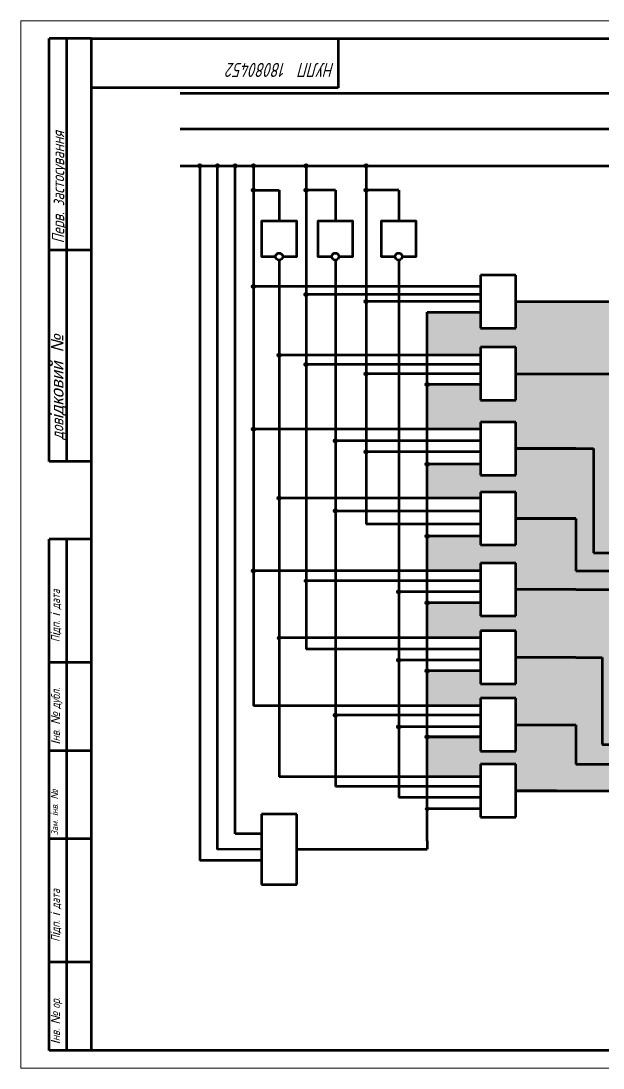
# Model space of a CAD drawing. Header units: millimetres. Extents: x -11 to 409, y -9 to 288.
# Drawn here: x -10.7 to 154.4, y -9.1 to 287.9 of the extents above; entities that cross this region are included whole.
import ezdxf

# ---------------------------------------------------------------- set-up
doc = ezdxf.new("R2010")
doc.units = ezdxf.units.MM
for name, pattern in [('K5LT_BASIC', [0]), ('K5LT_REINFORCED', [0]), ('K5LT_THIN', [0])]:
    doc.linetypes.add(name, pattern=pattern)
doc.styles.add('KTEXTSTYLE', font='GOST_AU.SHX', dxfattribs={"width": 0.96, "height": 5})

# ---------------------------------------------------------------- blocks, each defined once
blk = doc.blocks.new('U0')
at = {"color": 150, "linetype": 'K5LT_BASIC', "lineweight": 60, "true_color": 0x0080ff}
for p, q in [((67.57, 62.95), (57.57, 62.95)), ((57.57, 62.95), (57.57, 42.95)), ((67.57, 42.95), (67.57, 62.95)), ((57.57, 42.95), (67.57, 42.95))]:
    blk.add_line(p, q, dxfattribs=at)
blk = doc.blocks.new('U1')
at = {"color": 150, "linetype": 'K5LT_BASIC', "lineweight": 60, "true_color": 0x0080ff}
for p, q in [((129.7, 215.81), (119.7, 215.81)), ((119.7, 215.81), (119.7, 200.81)), ((129.7, 200.81), (129.7, 215.81)), ((119.7, 200.81), (129.7, 200.81))]:
    blk.add_line(p, q, dxfattribs=at)
blk = doc.blocks.new('U2')
at = {"color": 150, "linetype": 'K5LT_BASIC', "lineweight": 60, "true_color": 0x0080ff}
for p, q in [((129.7, 195.35), (119.7, 195.35)), ((119.7, 195.35), (119.7, 180.35)), ((129.7, 180.35), (129.7, 195.35)), ((119.7, 180.35), (129.7, 180.35))]:
    blk.add_line(p, q, dxfattribs=at)
blk = doc.blocks.new('U3')
at = {"color": 150, "linetype": 'K5LT_BASIC', "lineweight": 60, "true_color": 0x0080ff}
for p, q in [((129.7, 174.09), (119.7, 174.09)), ((119.7, 174.09), (119.7, 159.09)), ((129.7, 159.09), (129.7, 174.09)), ((119.7, 159.09), (129.7, 159.09))]:
    blk.add_line(p, q, dxfattribs=at)
blk = doc.blocks.new('U4')
at = {"color": 150, "linetype": 'K5LT_BASIC', "lineweight": 60, "true_color": 0x0080ff}
for p, q in [((129.7, 154.28), (119.7, 154.28)), ((119.7, 154.28), (119.7, 139.28)), ((129.7, 139.28), (129.7, 154.28)), ((119.7, 139.28), (129.7, 139.28))]:
    blk.add_line(p, q, dxfattribs=at)
blk = doc.blocks.new('U5')
at = {"color": 150, "linetype": 'K5LT_BASIC', "lineweight": 60, "true_color": 0x0080ff}
for p, q in [((129.7, 134.15), (119.7, 134.15)), ((119.7, 134.15), (119.7, 119.15)), ((129.7, 119.15), (129.7, 134.15)), ((119.7, 119.15), (129.7, 119.15))]:
    blk.add_line(p, q, dxfattribs=at)
blk = doc.blocks.new('U6')
at = {"color": 150, "linetype": 'K5LT_BASIC', "lineweight": 60, "true_color": 0x0080ff}
for p, q in [((129.7, 114.88), (119.7, 114.88)), ((119.7, 114.88), (119.7, 99.88)), ((129.7, 99.88), (129.7, 114.88)), ((119.7, 99.88), (129.7, 99.88))]:
    blk.add_line(p, q, dxfattribs=at)
blk = doc.blocks.new('U7')
at = {"color": 150, "linetype": 'K5LT_BASIC', "lineweight": 60, "true_color": 0x0080ff}
for p, q in [((129.7, 95.79), (119.7, 95.79)), ((119.7, 95.79), (119.7, 80.79)), ((129.7, 80.79), (129.7, 95.79)), ((119.7, 80.79), (129.7, 80.79))]:
    blk.add_line(p, q, dxfattribs=at)
blk = doc.blocks.new('U8')
at = {"color": 150, "linetype": 'K5LT_BASIC', "lineweight": 60, "true_color": 0x0080ff}
for p, q in [((129.7, 77.08), (119.7, 77.08)), ((119.7, 77.08), (119.7, 62.08)), ((129.7, 62.08), (129.7, 77.08)), ((119.7, 62.08), (129.7, 62.08))]:
    blk.add_line(p, q, dxfattribs=at)
blk = doc.blocks.new('U13')
at = {"color": 7, "linetype": 'K5LT_THIN', "lineweight": 18}
for p, q in [((0, 0), (0, 297)), ((0, 297), (420, 297)), ((420, 0), (0, 0))]:
    blk.add_line(p, q, dxfattribs=at)
at = {"color": 150, "linetype": 'K5LT_BASIC', "lineweight": 60, "true_color": 0x0080ff}
for p, q in [((8, 172), (8, 292)), ((20, 292), (8, 292)), ((13, 172), (13, 292)), ((20, 5), (20, 292)), ((20, 292), (415, 292)), ((90, 292), (90, 278)), ((90, 278), (20, 278)), ((20, 232), (8, 232)), ((20, 172), (8, 172)), ((8, 5), (8, 150)), ((20, 150), (8, 150)), ((13, 5), (13, 150)), ((20, 115), (8, 115)), ((20, 90), (8, 90)), ((20, 65), (8, 65)), ((20, 30), (8, 30)), ((20, 5), (8, 5)), ((415, 5), (20, 5))]:
    blk.add_line(p, q, dxfattribs=at)
at = {"color": 7, "attachment_point": 1, "style": 'KTEXTSTYLE'}
for s, insert, char_height, rotation in [('{\\Fgost_au|c204;\\Q15;\\W0.933;НУЛП  \\Fgost_au|c0;18080452}', (88.96, 281.1), 4, 180), ('{\\Fgost_au|c204;\\H1.4x;\\Q15;\\W0.965;Перв\\Fgost_au|c0;. \\Fgost_au|c204;застосування}', (8.79, 233.93), 2.5, 90), ('{\\Fgost_au|c204;\\H1.4x;\\Q15;\\W0.965;дов\\fArial|b0|i0|c204|p34;ідковий  \\fArial|b0|i0|c0|p34;№}', (8.55, 178.26), 2.5, 90), ('{\\Fgost_au|c204;\\Q15;\\W0.965;П\\fArial|b0|i0|c204|p34;і\\Fgost_au|c204;дп\\Fgost_au|c0;. \\fArial|b0|i0|c204|p34;і\\Fgost_au|c204; дата}', (8.55, 120.8), 2.5, 90), ('{\\fArial|b0|i0|c204|p34;\\Q15;\\W0.965;І\\Fgost_au|c204;нв\\Fgost_au|c0;. \\fArial|b0|i0|c0|p34;№ \\Fgost_au|c204;дубл\\Fgost_au|c0;.}', (8.55, 91.71), 2.5, 90), ('{\\Fgost_au|c204;\\Q15;\\W0.965;Зам\\Fgost_au|c0;. \\fArial|b0|i0|c204|p34;і\\Fgost_au|c204;нв\\Fgost_au|c0;. \\fArial|b0|i0|c0|p34;№}', (8.55, 65.98), 2, 90), ('{\\Fgost_au|c204;\\Q15;\\W0.965;П\\fArial|b0|i0|c204|p34;і\\Fgost_au|c204;дп\\Fgost_au|c0;. \\fArial|b0|i0|c204|p34;і\\Fgost_au|c204; дата}', (8.55, 35.8), 2.5, 90), ('{\\fArial|b0|i0|c204|p34;\\Q15;\\W0.965;І\\Fgost_au|c204;нв\\Fgost_au|c0;. \\fArial|b0|i0|c0|p34;№ \\Fgost_au|c204;ор\\Fgost_au|c0;.}', (8.55, 6.71), 2.5, 90)]:
    blk.add_mtext(s, dxfattribs=dict(at, insert=insert, char_height=char_height, rotation=rotation))

msp = doc.modelspace()

# ---------------------------------------------------------------- hatches: boundary and pattern name
h = msp.add_hatch(color=7)
h.paths.add_polyline_path([(55.67, 246.78), (55.55, 247.06), (55.27, 247.18), (54.99, 247.06), (54.87, 246.78), (54.97, 246.78), (55.06, 246.99), (55.27, 247.08), (55.48, 246.99), (55.57, 246.78)])
h.paths.add_polyline_path([(55.27, 246.38), (55.55, 246.5), (55.67, 246.78), (55.57, 246.78), (55.48, 246.57), (55.27, 246.48)])
h.paths.add_polyline_path([(55.27, 246.48), (55.06, 246.57), (54.97, 246.78), (54.87, 246.78), (54.99, 246.5), (55.27, 246.38)])
h.paths.add_polyline_path([(55.27, 240.17), (55.48, 240.09), (55.57, 239.87), (55.67, 239.87), (55.55, 240.16), (55.27, 240.27)])
h.paths.add_polyline_path([(55.27, 240.27), (54.99, 240.16), (54.87, 239.87), (54.99, 239.59), (55.27, 239.47), (55.27, 239.57), (55.06, 239.66), (54.97, 239.87), (55.06, 240.09), (55.27, 240.17)])
h.paths.add_polyline_path([(55.57, 239.87), (55.48, 239.66), (55.27, 239.57), (55.27, 239.47), (55.55, 239.59), (55.67, 239.87)])
h.paths.add_polyline_path([(70.6, 246.78), (70.48, 247.06), (70.2, 247.18), (69.92, 247.06), (69.8, 246.78), (69.9, 246.78), (69.99, 246.99), (70.2, 247.08), (70.41, 246.99), (70.5, 246.78)])
h.paths.add_polyline_path([(70.2, 246.38), (70.48, 246.5), (70.6, 246.78), (70.5, 246.78), (70.41, 246.57), (70.2, 246.48)])
h.paths.add_polyline_path([(70.2, 246.48), (69.99, 246.57), (69.9, 246.78), (69.8, 246.78), (69.92, 246.5), (70.2, 246.38)])
h.paths.add_polyline_path([(70.5, 239.87), (70.41, 239.66), (70.2, 239.57), (70.2, 239.47), (70.48, 239.59), (70.6, 239.87)])
h.paths.add_polyline_path([(70.6, 239.87), (70.48, 240.16), (70.2, 240.27), (70.2, 240.17), (70.41, 240.09), (70.5, 239.87)])
h.paths.add_polyline_path([(70.2, 239.57), (69.99, 239.66), (69.9, 239.87), (69.99, 240.09), (70.2, 240.17), (70.2, 240.27), (69.92, 240.16), (69.8, 239.87), (69.92, 239.59), (70.2, 239.47)])
h.paths.add_polyline_path([(87.66, 239.87), (87.54, 240.16), (87.26, 240.27), (87.26, 240.17), (87.47, 240.09), (87.56, 239.87)])
h.paths.add_polyline_path([(87.26, 240.27), (86.98, 240.16), (86.86, 239.87), (86.98, 239.59), (87.26, 239.47), (87.26, 239.57), (87.05, 239.66), (86.96, 239.87), (87.05, 240.09), (87.26, 240.17)])
h.paths.add_polyline_path([(87.26, 239.57), (87.47, 239.66), (87.56, 239.87), (87.26, 239.87)])
h.paths.add_polyline_path([(87.26, 239.47), (87.54, 239.59), (87.66, 239.87), (87.56, 239.87), (87.47, 239.66), (87.26, 239.57)])
h.paths.add_polyline_path([(87.56, 246.78), (87.47, 246.57), (87.26, 246.48), (87.26, 246.38), (87.54, 246.5), (87.66, 246.78)])
h.paths.add_polyline_path([(87.26, 246.48), (87.05, 246.57), (86.96, 246.78), (86.86, 246.78), (86.98, 246.5), (87.26, 246.38)])
h.paths.add_polyline_path([(86.96, 246.78), (87.05, 246.99), (87.26, 247.08), (87.47, 246.99), (87.56, 246.78), (87.66, 246.78), (87.54, 247.06), (87.26, 247.18), (86.98, 247.06), (86.86, 246.78)])
h.paths.add_polyline_path([(40.47, 246.78), (40.35, 247.06), (40.07, 247.18), (39.79, 247.06), (39.67, 246.78), (39.77, 246.78), (39.86, 246.99), (40.07, 247.08), (40.28, 246.99), (40.37, 246.78)])
h.paths.add_polyline_path([(40.07, 246.38), (40.35, 246.5), (40.47, 246.78), (40.37, 246.78), (40.28, 246.57), (40.07, 246.48)])
h.paths.add_polyline_path([(40.07, 246.48), (39.86, 246.57), (39.77, 246.78), (39.67, 246.78), (39.79, 246.5), (40.07, 246.38)])
h.paths.add_polyline_path([(45.47, 246.78), (45.35, 247.06), (45.07, 247.18), (44.79, 247.06), (44.67, 246.78), (44.77, 246.78), (44.86, 246.99), (45.07, 247.08), (45.28, 246.99), (45.37, 246.78)])
h.paths.add_polyline_path([(45.07, 246.48), (44.86, 246.57), (44.77, 246.78), (44.67, 246.78), (44.79, 246.5), (45.07, 246.38)])
h.paths.add_polyline_path([(45.37, 246.78), (45.28, 246.57), (45.07, 246.48), (45.07, 246.38), (45.35, 246.5), (45.47, 246.78)])
h.paths.add_polyline_path([(50.47, 246.78), (50.35, 247.06), (50.07, 247.18), (49.79, 247.06), (49.67, 246.78), (49.77, 246.78), (49.86, 246.99), (50.07, 247.08), (50.28, 246.99), (50.37, 246.78)])
h.paths.add_polyline_path([(50.37, 246.78), (50.28, 246.57), (50.07, 246.48), (50.07, 246.38), (50.35, 246.5), (50.47, 246.78)])
h.paths.add_polyline_path([(49.67, 246.78), (49.79, 246.5), (50.07, 246.38), (50.07, 246.48), (49.86, 246.57), (49.77, 246.78)])
h = msp.add_hatch(color=7)
h.paths.add_polyline_path([(40.37, 246.78), (40.28, 246.99), (40.07, 247.08), (39.86, 246.99), (39.77, 246.78)])
h.paths.add_polyline_path([(40.07, 246.48), (40.28, 246.57), (40.37, 246.78), (40.07, 246.78)])
h.paths.add_polyline_path([(40.07, 246.78), (39.77, 246.78), (39.86, 246.57), (40.07, 246.48)])
h.paths.add_polyline_path([(45.07, 246.78), (45.37, 246.78), (45.28, 246.99), (45.07, 247.08), (44.86, 246.99), (44.77, 246.78)])
h.paths.add_polyline_path([(45.37, 246.78), (45.07, 246.78), (45.07, 246.48), (45.28, 246.57)])
h.paths.add_polyline_path([(45.07, 246.48), (45.07, 246.78), (44.77, 246.78), (44.86, 246.57)])
h.paths.add_polyline_path([(49.77, 246.78), (50.37, 246.78), (50.28, 246.99), (50.07, 247.08), (49.86, 246.99)])
h.paths.add_polyline_path([(50.07, 246.78), (50.07, 246.48), (50.28, 246.57), (50.37, 246.78)])
h.paths.add_polyline_path([(49.77, 246.78), (49.86, 246.57), (50.07, 246.48), (50.07, 246.78)])
h.paths.add_polyline_path([(55.57, 246.78), (55.48, 246.99), (55.27, 247.08), (55.06, 246.99), (54.97, 246.78)])
h.paths.add_polyline_path([(55.27, 246.78), (54.97, 246.78), (55.06, 246.57), (55.27, 246.48)])
h.paths.add_polyline_path([(55.27, 246.78), (55.27, 246.48), (55.48, 246.57), (55.57, 246.78)])
h.paths.add_polyline_path([(70.2, 246.48), (70.41, 246.57), (70.5, 246.78), (70.2, 246.78)])
h.paths.add_polyline_path([(69.9, 246.78), (70.5, 246.78), (70.41, 246.99), (70.2, 247.08), (69.99, 246.99)])
h.paths.add_polyline_path([(70.2, 246.48), (70.2, 246.78), (69.9, 246.78), (69.99, 246.57)])
h.paths.add_polyline_path([(86.96, 246.78), (87.56, 246.78), (87.47, 246.99), (87.26, 247.08), (87.05, 246.99)])
h.paths.add_polyline_path([(87.26, 246.78), (87.26, 246.48), (87.47, 246.57), (87.56, 246.78)])
h.paths.add_polyline_path([(87.26, 246.48), (87.26, 246.78), (86.96, 246.78), (87.05, 246.57)])
h = msp.add_hatch(color=7)
h.paths.add_polyline_path([(382, 174.97), (382.21, 175.05), (382.3, 175.27), (382.21, 175.48), (382, 175.57)])
h.paths.add_polyline_path([(382, 175.27), (382, 175.57), (381.78, 175.48), (381.7, 175.27)])
h.paths.add_polyline_path([(382, 174.97), (382, 175.27), (381.7, 175.27), (381.78, 175.05)])
h.paths.add_polyline_path([(382.3, 193.5), (382.21, 193.72), (382, 193.8), (382, 193.2), (382.21, 193.29)])
h.paths.add_polyline_path([(381.7, 193.5), (382, 193.5), (382, 193.8), (381.78, 193.72)])
h.paths.add_polyline_path([(382, 193.2), (382, 193.5), (381.7, 193.5), (381.78, 193.29)])
h.paths.add_polyline_path([(382.3, 187.03), (382.21, 187.24), (382, 187.33), (382, 186.73), (382.21, 186.82)])
h.paths.add_polyline_path([(382, 187.33), (381.78, 187.24), (381.7, 187.03), (382, 187.03)])
h.paths.add_polyline_path([(381.7, 187.03), (381.78, 186.82), (382, 186.73), (382, 187.03)])
h.paths.add_polyline_path([(382, 181.58), (382, 180.98), (382.21, 181.07), (382.3, 181.28), (382.21, 181.5)])
h.paths.add_polyline_path([(382, 181.28), (382, 181.58), (381.78, 181.5), (381.7, 181.28)])
h.paths.add_polyline_path([(382, 181.28), (381.7, 181.28), (381.78, 181.07), (382, 180.98)])
h.paths.add_polyline_path([(382, 199.37), (381.7, 199.37), (381.78, 199.16), (382, 199.07)])
h.paths.add_polyline_path([(382, 199.67), (381.78, 199.58), (381.7, 199.37), (382, 199.37)])
h.paths.add_polyline_path([(382, 199.67), (382, 199.07), (382.21, 199.16), (382.3, 199.37), (382.21, 199.58)])
h.paths.add_polyline_path([(382, 204.96), (382.21, 205.05), (382.3, 205.26), (382.21, 205.47), (382, 205.56)])
h.paths.add_polyline_path([(382, 205.26), (382, 205.56), (381.78, 205.47), (381.7, 205.26)])
h.paths.add_polyline_path([(382, 204.96), (382, 205.26), (381.7, 205.26), (381.78, 205.05)])
h.paths.add_polyline_path([(381.7, 211.21), (381.78, 211), (382, 210.91), (382, 211.21)])
h.paths.add_polyline_path([(382, 211.21), (382, 211.51), (381.78, 211.42), (381.7, 211.21)])
h.paths.add_polyline_path([(382, 211.51), (382, 210.91), (382.21, 211), (382.3, 211.21), (382.21, 211.42)])
h.paths.add_polyline_path([(312.3, 203.31), (312.21, 203.1), (312, 203.01), (311.78, 203.1), (311.7, 203.31), (311.78, 203.52), (312, 203.61), (312.21, 203.52)])
h.paths.add_polyline_path([(312, 208.41), (312, 208.11), (312.21, 208.2), (312.3, 208.41)])
h.paths.add_polyline_path([(312, 208.11), (311.78, 208.2), (311.7, 208.41), (311.78, 208.63), (312, 208.71), (312, 246.78), (258.63, 246.78), (258.54, 246.57), (258.33, 246.48), (258.33, 211.51), (258.54, 211.42), (258.63, 211.21), (258.54, 211), (258.33, 210.91), (258.33, 205.56), (258.54, 205.47), (258.63, 205.26), (258.54, 205.05), (258.33, 204.96), (258.33, 199.67), (258.54, 199.58), (258.63, 199.37), (258.54, 199.16), (258.33, 199.07), (258.33, 193.8), (258.54, 193.72), (258.63, 193.5), (258.54, 193.29), (258.33, 193.2), (258.33, 187.33), (258.54, 187.24), (258.63, 187.03), (258.54, 186.82), (258.33, 186.73), (258.33, 181.58), (258.54, 181.5), (258.63, 181.28), (258.54, 181.07), (258.33, 180.98), (258.33, 175.57), (258.54, 175.48), (258.63, 175.27), (258.54, 175.05), (258.33, 174.97), (258.33, 169.34), (243.33, 169.34), (243.33, 138.04), (203.33, 138.04), (203.33, 140.76), (202.62, 141.05), (202.33, 141.76), (202.62, 142.47), (203.33, 142.76), (203.33, 146.72), (202.62, 147.01), (202.33, 147.72), (202.62, 148.42), (203.33, 148.72), (203.33, 152.62), (202.62, 152.92), (202.33, 153.62), (188.33, 153.62), (166.7, 153.62), (166.7, 208.31), (161.7, 208.31), (146.7, 208.31), (129.7, 208.31), (129.7, 200.81), (119.7, 200.81), (119.7, 205.34), (104.57, 205.34), (104.57, 193.08), (119.7, 193.08), (119.7, 195.35), (129.7, 195.35), (129.7, 180.35), (119.7, 180.35), (119.7, 184.79), (104.87, 184.79), (104.78, 184.58), (104.57, 184.49), (104.57, 172.09), (119.7, 172.09), (119.7, 174.09), (129.7, 174.09), (129.7, 159.09), (119.7, 159.09), (119.7, 162.22), (104.87, 162.22), (104.78, 162.01), (104.57, 161.92), (104.57, 152.59), (119.7, 152.59), (119.7, 154.28), (129.7, 154.28), (129.7, 139.28), (119.7, 139.28), (119.7, 141.76), (104.87, 141.76), (104.78, 141.54), (104.57, 141.46), (104.57, 131.96), (119.7, 131.96), (119.7, 134.15), (129.7, 134.15), (129.7, 119.15), (119.7, 119.15), (119.7, 122.86), (104.87, 122.86), (104.78, 122.65), (104.57, 122.56), (104.57, 112.9), (119.7, 112.9), (119.7, 114.88), (129.7, 114.88), (129.7, 99.88), (119.7, 99.88), (119.7, 103.59), (104.87, 103.59), (104.78, 103.38), (104.57, 103.29), (104.57, 93.63), (119.7, 93.63), (119.7, 95.79), (129.7, 95.79), (129.7, 80.79), (119.7, 80.79), (119.7, 84.83), (104.87, 84.83), (104.78, 84.62), (104.57, 84.53), (104.57, 73.52), (119.7, 73.52), (119.7, 77.08), (129.7, 77.08), (129.7, 69.58), (141.2, 69.58), (146.7, 69.58), (304.7, 69.58), (304.7, 153.62), (312, 153.62), (326, 153.62), (326.29, 154.33), (327, 154.62), (327, 168.22), (312, 168.22), (312, 173.1), (311.78, 173.18), (311.7, 173.4), (311.78, 173.61), (312, 173.7), (312, 178.15), (311.78, 178.24), (311.7, 178.45), (311.78, 178.67), (312, 178.75), (312, 183.12), (311.78, 183.21), (311.7, 183.42), (311.78, 183.63), (312, 183.72), (312, 188.13), (311.78, 188.22), (311.7, 188.43), (311.78, 188.64), (312, 188.73), (312, 192.34), (311.78, 192.43), (311.7, 192.64), (311.78, 192.86), (312, 192.94), (312, 198.02), (311.78, 198.1), (311.7, 198.32), (311.78, 198.53), (312, 198.62), (312, 203.01), (311.78, 203.1), (311.7, 203.31), (311.78, 203.52), (312, 203.61)])
h.paths.add_polyline_path([(327, 208.41), (312.3, 208.41), (312.21, 208.2), (312, 208.11), (312, 203.61), (312.21, 203.52), (312.3, 203.31), (327, 203.31)])
h.paths.add_polyline_path([(312.3, 208.41), (327, 208.41), (327, 213.35), (312, 213.35), (312, 208.71), (312.21, 208.63)])
h.paths.add_polyline_path([(327, 203.31), (312.3, 203.31), (312.21, 203.1), (312, 203.01), (312, 198.62), (312.21, 198.53), (312.3, 198.32), (327, 198.32)])
h.paths.add_polyline_path([(327, 198.32), (312.3, 198.32), (312.21, 198.1), (312, 198.02), (312, 192.94), (312.21, 192.86), (312.3, 192.64), (327, 192.64)])
h.paths.add_polyline_path([(327, 183.42), (312.3, 183.42), (312.21, 183.21), (312, 183.12), (312, 178.75), (312.21, 178.67), (312.3, 178.45), (327, 178.45)])
h.paths.add_polyline_path([(312.3, 173.4), (327, 173.4), (327, 178.45), (312.3, 178.45), (312.21, 178.24), (312, 178.15), (312, 173.7), (312.21, 173.61)])
h.paths.add_polyline_path([(327, 173.4), (312.3, 173.4), (312.21, 173.18), (312, 173.1), (312, 168.22), (327, 168.22)])
h.paths.add_polyline_path([(312, 178.45), (312, 178.75), (311.78, 178.67), (311.7, 178.45), (311.78, 178.24), (312, 178.15)])
h.paths.add_polyline_path([(312.3, 188.43), (327, 188.43), (327, 192.64), (312.3, 192.64), (312.21, 192.43), (312, 192.34), (312, 188.73), (312.21, 188.64)])
h.paths.add_polyline_path([(327, 188.43), (312.3, 188.43), (312.21, 188.22), (312, 188.13), (312, 183.72), (312.21, 183.63), (312.3, 183.42), (327, 183.42)])
h.paths.add_polyline_path([(312, 192.94), (311.78, 192.86), (311.7, 192.64), (311.78, 192.43), (312, 192.34)])
h.paths.add_polyline_path([(312, 192.64), (312, 192.94), (311.78, 192.86), (311.7, 192.64), (311.78, 192.43), (312, 192.34)])
h.paths.add_polyline_path([(312, 178.15), (312, 178.75), (311.78, 178.67), (311.7, 178.45), (311.78, 178.24)])
h.paths.add_polyline_path([(312, 246.78), (312, 213.35), (327, 213.35), (327, 221.96), (367, 221.96), (367, 211.21), (381.7, 211.21), (381.78, 211.42), (382, 211.51), (382, 246.78)])
h = msp.add_hatch(color=7)
h.paths.add_polyline_path([(55.27, 240.17), (55.06, 240.09), (54.97, 239.87), (55.06, 239.66), (55.27, 239.57)])
h.paths.add_polyline_path([(55.27, 240.17), (55.27, 239.87), (55.57, 239.87), (55.48, 240.09)])
h.paths.add_polyline_path([(55.57, 239.87), (55.27, 239.87), (55.27, 239.57), (55.48, 239.66)])
h.paths.add_polyline_path([(70.2, 240.17), (69.99, 240.09), (69.9, 239.87), (69.99, 239.66), (70.2, 239.57)])
h.paths.add_polyline_path([(70.5, 239.87), (70.2, 239.87), (70.2, 239.57), (70.41, 239.66)])
h.paths.add_polyline_path([(70.2, 239.87), (70.5, 239.87), (70.41, 240.09), (70.2, 240.17)])
h.paths.add_polyline_path([(87.26, 239.87), (87.26, 239.57), (87.47, 239.66), (87.56, 239.87)])
h.paths.add_polyline_path([(87.26, 240.17), (87.26, 239.87), (87.56, 239.87), (87.47, 240.09)])
h.paths.add_polyline_path([(87.26, 240.17), (87.05, 240.09), (86.96, 239.87), (87.05, 239.66), (87.26, 239.57)])
h = msp.add_hatch(color=7)
h.paths.add_polyline_path([(55.27, 212.88), (55.06, 212.79), (54.97, 212.58), (55.06, 212.36), (55.27, 212.28)])
h.paths.add_polyline_path([(55.27, 212.58), (55.57, 212.58), (55.48, 212.79), (55.27, 212.88)])
h.paths.add_polyline_path([(55.27, 212.58), (55.27, 212.28), (55.48, 212.36), (55.57, 212.58)])
h.paths.add_polyline_path([(70.2, 210.06), (70.2, 210.66), (69.99, 210.58), (69.9, 210.36), (69.99, 210.15)])
h.paths.add_polyline_path([(70.2, 210.36), (70.5, 210.36), (70.41, 210.58), (70.2, 210.66)])
h.paths.add_polyline_path([(70.2, 210.06), (70.41, 210.15), (70.5, 210.36), (70.2, 210.36)])
h.paths.add_polyline_path([(87.26, 208.31), (87.26, 208.61), (87.05, 208.52), (86.96, 208.31), (87.05, 208.1), (87.26, 208.01)])
h.paths.add_polyline_path([(87.26, 208.31), (87.56, 208.31), (87.47, 208.52), (87.26, 208.61)])
h.paths.add_polyline_path([(87.56, 208.31), (87.26, 208.31), (87.26, 208.01), (87.47, 208.1)])
h.paths.add_polyline_path([(87.26, 188.15), (87.26, 187.85), (87.56, 187.85), (87.47, 188.06)])
h.paths.add_polyline_path([(87.26, 188.15), (87.05, 188.06), (86.96, 187.85), (87.05, 187.64), (87.26, 187.55)])
h.paths.add_polyline_path([(87.26, 187.55), (87.47, 187.64), (87.56, 187.85), (87.26, 187.85)])
h.paths.add_polyline_path([(70.2, 190.16), (70.2, 190.76), (69.99, 190.67), (69.9, 190.46), (69.99, 190.25)])
h.paths.add_polyline_path([(70.5, 190.46), (70.41, 190.67), (70.2, 190.76), (70.2, 190.46)])
h.paths.add_polyline_path([(70.2, 190.16), (70.41, 190.25), (70.5, 190.46), (70.2, 190.46)])
h.paths.add_polyline_path([(87.26, 165.97), (87.05, 165.88), (86.96, 165.67), (87.05, 165.45), (87.26, 165.37)])
h.paths.add_polyline_path([(87.56, 165.67), (87.47, 165.88), (87.26, 165.97), (87.26, 165.67)])
h.paths.add_polyline_path([(87.56, 165.67), (87.26, 165.67), (87.26, 165.37), (87.47, 165.45)])
h.paths.add_polyline_path([(78.5, 168.8), (78.8, 168.8), (78.72, 169.02), (78.5, 169.1)])
h.paths.add_polyline_path([(78.5, 168.8), (78.5, 169.1), (78.29, 169.02), (78.2, 168.8), (78.29, 168.59), (78.5, 168.5)])
h.paths.add_polyline_path([(78.5, 168.8), (78.5, 168.5), (78.72, 168.59), (78.8, 168.8)])
h.paths.add_polyline_path([(96.47, 126.27), (96.26, 126.18), (96.17, 125.97), (96.26, 125.76), (96.47, 125.67)])
h.paths.add_polyline_path([(96.77, 125.97), (96.69, 126.18), (96.47, 126.27), (96.47, 125.97)])
h.paths.add_polyline_path([(96.47, 125.67), (96.69, 125.76), (96.77, 125.97), (96.47, 125.97)])
h.paths.add_polyline_path([(70.2, 128.82), (70.2, 129.42), (69.99, 129.34), (69.9, 129.12), (69.99, 128.91)])
h.paths.add_polyline_path([(70.2, 129.42), (70.2, 129.12), (70.5, 129.12), (70.41, 129.34)])
h.paths.add_polyline_path([(70.2, 128.82), (70.41, 128.91), (70.5, 129.12), (70.2, 129.12)])
h.paths.add_polyline_path([(96.47, 106.9), (96.26, 106.81), (96.17, 106.6), (96.26, 106.38), (96.47, 106.3)])
h.paths.add_polyline_path([(96.77, 106.6), (96.69, 106.81), (96.47, 106.9), (96.47, 106.6)])
h.paths.add_polyline_path([(96.47, 106.3), (96.69, 106.38), (96.77, 106.6), (96.47, 106.6)])
h.paths.add_polyline_path([(78.5, 91.27), (78.29, 91.18), (78.2, 90.97), (78.29, 90.76), (78.5, 90.67)])
h.paths.add_polyline_path([(78.5, 91.27), (78.5, 90.97), (78.8, 90.97), (78.72, 91.18)])
h.paths.add_polyline_path([(78.5, 90.97), (78.5, 90.67), (78.72, 90.76), (78.8, 90.97)])
h = msp.add_hatch(color=7)
h.paths.add_polyline_path([(55.33, 212.58), (55.32, 212.62), (55.27, 212.64), (55.22, 212.62), (55.2, 212.58), (55.22, 212.53), (55.27, 212.51), (55.32, 212.53)])
h.paths.add_polyline_path([(55.27, 212.66), (55.27, 212.68), (55.2, 212.65), (55.17, 212.58), (55.2, 212.51), (55.27, 212.48), (55.27, 212.5), (55.21, 212.52), (55.19, 212.58), (55.21, 212.63)])
h.paths.add_polyline_path([(55.27, 212.65), (55.32, 212.63), (55.34, 212.58), (55.35, 212.58), (55.33, 212.63), (55.27, 212.66)])
h.paths.add_polyline_path([(55.27, 212.5), (55.33, 212.52), (55.35, 212.58), (55.34, 212.58), (55.32, 212.52), (55.27, 212.5)])
h.paths.add_polyline_path([(55.37, 212.58), (55.35, 212.58), (55.33, 212.52), (55.27, 212.5), (55.27, 212.48), (55.34, 212.51)])
h.paths.add_polyline_path([(55.37, 212.58), (55.34, 212.65), (55.27, 212.68), (55.27, 212.66), (55.33, 212.63), (55.35, 212.58)])
h.paths.add_polyline_path([(55.33, 212.58), (55.34, 212.58), (55.32, 212.63), (55.27, 212.65), (55.27, 212.64), (55.32, 212.62)])
h.paths.add_polyline_path([(55.27, 212.5), (55.27, 212.51), (55.22, 212.53), (55.2, 212.58), (55.22, 212.62), (55.27, 212.64), (55.27, 212.65), (55.22, 212.63), (55.19, 212.58), (55.22, 212.52)])
h.paths.add_polyline_path([(55.27, 212.5), (55.22, 212.52), (55.19, 212.58), (55.22, 212.63), (55.27, 212.65), (55.27, 212.66), (55.21, 212.63), (55.19, 212.58), (55.21, 212.52), (55.27, 212.5)])
h.paths.add_polyline_path([(55.33, 212.58), (55.32, 212.53), (55.27, 212.51), (55.27, 212.5), (55.32, 212.52), (55.34, 212.58)])
h = msp.add_hatch(color=7)
h.paths.add_polyline_path([(104.57, 184.79), (104.87, 184.79), (104.78, 185.01), (104.57, 185.09)])
h.paths.add_polyline_path([(104.57, 184.79), (104.57, 184.49), (104.78, 184.58), (104.87, 184.79)])
h.paths.add_polyline_path([(104.57, 185.09), (104.36, 185.01), (104.27, 184.79), (104.36, 184.58), (104.57, 184.49)])
h.paths.add_polyline_path([(104.57, 162.22), (104.57, 162.52), (104.36, 162.43), (104.27, 162.22), (104.36, 162.01), (104.57, 161.92)])
h.paths.add_polyline_path([(104.57, 162.52), (104.57, 162.22), (104.87, 162.22), (104.78, 162.43)])
h.paths.add_polyline_path([(104.87, 162.22), (104.57, 162.22), (104.57, 161.92), (104.78, 162.01)])
h.paths.add_polyline_path([(104.87, 141.76), (104.57, 141.76), (104.57, 141.46), (104.78, 141.54)])
h.paths.add_polyline_path([(104.57, 142.06), (104.57, 141.76), (104.87, 141.76), (104.78, 141.97)])
h.paths.add_polyline_path([(104.57, 142.06), (104.36, 141.97), (104.27, 141.76), (104.36, 141.54), (104.57, 141.46)])
h.paths.add_polyline_path([(104.57, 123.16), (104.36, 123.07), (104.27, 122.86), (104.36, 122.65), (104.57, 122.56)])
h.paths.add_polyline_path([(104.57, 122.86), (104.57, 122.56), (104.78, 122.65), (104.87, 122.86)])
h.paths.add_polyline_path([(104.87, 122.86), (104.78, 123.07), (104.57, 123.16), (104.57, 122.86)])
h.paths.add_polyline_path([(104.57, 103.59), (104.57, 103.89), (104.36, 103.81), (104.27, 103.59), (104.36, 103.38), (104.57, 103.29)])
h.paths.add_polyline_path([(104.87, 103.59), (104.78, 103.81), (104.57, 103.89), (104.57, 103.59)])
h.paths.add_polyline_path([(104.87, 103.59), (104.57, 103.59), (104.57, 103.29), (104.78, 103.38)])
h.paths.add_polyline_path([(104.57, 85.13), (104.57, 84.83), (104.87, 84.83), (104.78, 85.04)])
h.paths.add_polyline_path([(104.57, 84.83), (104.57, 85.13), (104.36, 85.04), (104.27, 84.83), (104.36, 84.62), (104.57, 84.53)])
h.paths.add_polyline_path([(104.57, 84.83), (104.57, 84.53), (104.78, 84.62), (104.87, 84.83)])
h.paths.add_polyline_path([(104.87, 64.41), (104.57, 64.41), (104.57, 64.11), (104.78, 64.2)])
h.paths.add_polyline_path([(104.57, 64.71), (104.57, 64.41), (104.87, 64.41), (104.78, 64.62)])
h.paths.add_polyline_path([(104.57, 64.71), (104.36, 64.62), (104.27, 64.41), (104.36, 64.2), (104.57, 64.11)])
h = msp.add_hatch(color=7)
h.paths.add_polyline_path([(55.27, 132.36), (54.99, 132.25), (54.87, 131.96), (54.99, 131.68), (55.27, 131.56)])
h.paths.add_polyline_path([(55.27, 131.96), (55.67, 131.96), (55.55, 132.25), (55.27, 132.36)])
h.paths.add_polyline_path([(55.27, 131.56), (55.55, 131.68), (55.67, 131.96), (55.27, 131.96)])
h.paths.add_polyline_path([(104.57, 123.16), (104.78, 123.07), (104.87, 122.86), (104.97, 122.86), (104.85, 123.14), (104.57, 123.26)])
h.paths.add_polyline_path([(104.87, 122.86), (104.78, 122.65), (104.57, 122.56), (104.57, 122.46), (104.85, 122.58), (104.97, 122.86)])
h.paths.add_polyline_path([(104.57, 122.56), (104.36, 122.65), (104.27, 122.86), (104.36, 123.07), (104.57, 123.16), (104.57, 123.26), (104.29, 123.14), (104.17, 122.86), (104.29, 122.58), (104.57, 122.46)])
h.paths.add_polyline_path([(104.57, 123.16), (104.57, 122.86), (104.87, 122.86), (104.78, 123.07)])
h.paths.add_polyline_path([(104.57, 122.86), (104.57, 122.56), (104.78, 122.65), (104.87, 122.86)])
h.paths.add_polyline_path([(96.47, 126.27), (96.69, 126.18), (96.77, 125.97), (96.87, 125.97), (96.76, 126.25), (96.47, 126.37)])
h.paths.add_polyline_path([(96.47, 126.27), (96.26, 126.18), (96.17, 125.97), (96.26, 125.76), (96.47, 125.67)])
h.paths.add_polyline_path([(96.47, 126.37), (96.19, 126.25), (96.07, 125.97), (96.19, 125.69), (96.47, 125.57), (96.47, 125.67), (96.26, 125.76), (96.17, 125.97), (96.26, 126.18), (96.47, 126.27)])
h.paths.add_polyline_path([(96.77, 125.97), (96.47, 125.97), (96.47, 125.67), (96.69, 125.76)])
h.paths.add_polyline_path([(96.47, 125.57), (96.76, 125.69), (96.87, 125.97), (96.77, 125.97), (96.69, 125.76), (96.47, 125.67)])
h.paths.add_polyline_path([(96.87, 106.6), (96.76, 106.88), (96.47, 107), (96.47, 106.9), (96.69, 106.81), (96.77, 106.6)])
h.paths.add_polyline_path([(96.47, 106.3), (96.26, 106.38), (96.17, 106.6), (96.26, 106.81), (96.47, 106.9), (96.47, 107), (96.19, 106.88), (96.07, 106.6), (96.19, 106.31), (96.47, 106.2)])
h.paths.add_polyline_path([(96.47, 106.2), (96.76, 106.31), (96.87, 106.6), (96.77, 106.6), (96.69, 106.38), (96.47, 106.3)])
h.paths.add_polyline_path([(96.47, 106.6), (96.77, 106.6), (96.69, 106.81), (96.47, 106.9)])
h.paths.add_polyline_path([(96.47, 106.6), (96.47, 106.3), (96.69, 106.38), (96.77, 106.6)])
h.paths.add_polyline_path([(104.57, 103.29), (104.36, 103.38), (104.27, 103.59), (104.36, 103.81), (104.57, 103.89), (104.57, 103.99), (104.29, 103.88), (104.17, 103.59), (104.29, 103.31), (104.57, 103.19)])
h.paths.add_polyline_path([(104.87, 103.59), (104.78, 103.81), (104.57, 103.89), (104.57, 103.59)])
h.paths.add_polyline_path([(104.57, 103.89), (104.78, 103.81), (104.87, 103.59), (104.97, 103.59), (104.85, 103.88), (104.57, 103.99)])
h.paths.add_polyline_path([(104.57, 103.29), (104.57, 103.89), (104.36, 103.81), (104.27, 103.59), (104.36, 103.38)])
h.paths.add_polyline_path([(104.87, 103.59), (104.78, 103.38), (104.57, 103.29), (104.57, 103.19), (104.85, 103.31), (104.97, 103.59)])
h.paths.add_polyline_path([(104.57, 84.53), (104.36, 84.62), (104.27, 84.83), (104.36, 85.04), (104.57, 85.13), (104.57, 85.23), (104.29, 85.11), (104.17, 84.83), (104.29, 84.55), (104.57, 84.43)])
h.paths.add_polyline_path([(104.57, 85.13), (104.78, 85.04), (104.87, 84.83), (104.97, 84.83), (104.85, 85.11), (104.57, 85.23)])
h.paths.add_polyline_path([(104.57, 84.53), (104.78, 84.62), (104.87, 84.83), (104.57, 84.83)])
h.paths.add_polyline_path([(104.87, 84.83), (104.78, 84.62), (104.57, 84.53), (104.57, 84.43), (104.85, 84.55), (104.97, 84.83)])
h.paths.add_polyline_path([(96.47, 87.36), (96.26, 87.45), (96.17, 87.66), (96.26, 87.88), (96.47, 87.96), (96.47, 88.06), (96.19, 87.95), (96.07, 87.66), (96.19, 87.38), (96.47, 87.26)])
h.paths.add_polyline_path([(96.47, 87.96), (96.69, 87.88), (96.77, 87.66), (96.87, 87.66), (96.76, 87.95), (96.47, 88.06)])
h.paths.add_polyline_path([(96.77, 87.66), (96.69, 87.45), (96.47, 87.36), (96.47, 87.26), (96.76, 87.38), (96.87, 87.66)])
h.paths.add_polyline_path([(78.5, 149.36), (78.22, 149.24), (78.1, 148.96), (78.22, 148.68), (78.5, 148.56), (78.5, 148.66), (78.29, 148.75), (78.2, 148.96), (78.29, 149.17), (78.5, 149.26)])
h.paths.add_polyline_path([(78.5, 149.26), (78.72, 149.17), (78.8, 148.96), (78.9, 148.96), (78.79, 149.24), (78.5, 149.36)])
h.paths.add_polyline_path([(78.8, 148.96), (78.72, 148.75), (78.5, 148.66), (78.5, 148.56), (78.79, 148.68), (78.9, 148.96)])
h.paths.add_polyline_path([(104.57, 142.06), (104.78, 141.97), (104.87, 141.76), (104.97, 141.76), (104.85, 142.04), (104.57, 142.16)])
h.paths.add_polyline_path([(104.57, 141.46), (104.36, 141.54), (104.27, 141.76), (104.36, 141.97), (104.57, 142.06), (104.57, 142.16), (104.29, 142.04), (104.17, 141.76), (104.29, 141.47), (104.57, 141.36)])
h.paths.add_polyline_path([(104.57, 141.46), (104.78, 141.54), (104.87, 141.76), (104.57, 141.76)])
h.paths.add_polyline_path([(104.57, 141.36), (104.85, 141.47), (104.97, 141.76), (104.87, 141.76), (104.78, 141.54), (104.57, 141.46)])
h.paths.add_polyline_path([(104.57, 142.06), (104.57, 141.76), (104.87, 141.76), (104.78, 141.97)])
h.paths.add_polyline_path([(104.57, 162.52), (104.78, 162.43), (104.87, 162.22), (104.97, 162.22), (104.85, 162.5), (104.57, 162.62)])
h.paths.add_polyline_path([(104.57, 161.92), (104.36, 162.01), (104.27, 162.22), (104.36, 162.43), (104.57, 162.52), (104.57, 162.62), (104.29, 162.5), (104.17, 162.22), (104.29, 161.93), (104.57, 161.82)])
h.paths.add_polyline_path([(104.57, 161.92), (104.78, 162.01), (104.87, 162.22), (104.57, 162.22)])
h.paths.add_polyline_path([(104.57, 162.52), (104.57, 162.22), (104.87, 162.22), (104.78, 162.43)])
h.paths.add_polyline_path([(104.87, 162.22), (104.78, 162.01), (104.57, 161.92), (104.57, 161.82), (104.85, 161.93), (104.97, 162.22)])
h.paths.add_polyline_path([(87.26, 166.07), (86.98, 165.95), (86.86, 165.67), (86.98, 165.38), (87.26, 165.27), (87.26, 165.37), (87.05, 165.45), (86.96, 165.67), (87.05, 165.88), (87.26, 165.97)])
h.paths.add_polyline_path([(87.26, 165.67), (87.26, 165.37), (87.47, 165.45), (87.56, 165.67)])
h.paths.add_polyline_path([(87.56, 165.67), (87.47, 165.88), (87.26, 165.97), (87.26, 165.67)])
h.paths.add_polyline_path([(87.26, 165.97), (87.47, 165.88), (87.56, 165.67), (87.66, 165.67), (87.54, 165.95), (87.26, 166.07)])
h.paths.add_polyline_path([(87.26, 165.27), (87.54, 165.38), (87.66, 165.67), (87.56, 165.67), (87.47, 165.45), (87.26, 165.37)])
h.paths.add_polyline_path([(78.5, 169.1), (78.5, 168.8), (78.8, 168.8), (78.72, 169.02)])
h.paths.add_polyline_path([(78.5, 168.5), (78.29, 168.59), (78.2, 168.8), (78.29, 169.02), (78.5, 169.1), (78.5, 169.2), (78.22, 169.09), (78.1, 168.8), (78.22, 168.52), (78.5, 168.4)])
h.paths.add_polyline_path([(78.9, 168.8), (78.79, 169.09), (78.5, 169.2), (78.5, 169.1), (78.72, 169.02), (78.8, 168.8)])
h.paths.add_polyline_path([(78.8, 168.8), (78.72, 168.59), (78.5, 168.5), (78.5, 168.4), (78.79, 168.52), (78.9, 168.8)])
h.paths.add_polyline_path([(62.57, 152.99), (62.29, 152.87), (62.17, 152.59), (62.29, 152.31), (62.57, 152.19)])
h.paths.add_polyline_path([(62.57, 152.99), (62.57, 152.59), (62.97, 152.59), (62.85, 152.87)])
h.paths.add_polyline_path([(62.57, 152.59), (62.57, 152.19), (62.85, 152.31), (62.97, 152.59)])
h.paths.add_polyline_path([(55.27, 171.79), (55.06, 171.88), (54.97, 172.09), (55.06, 172.3), (55.27, 172.39), (55.27, 172.49), (54.99, 172.37), (54.87, 172.09), (54.99, 171.81), (55.27, 171.69)])
h.paths.add_polyline_path([(55.27, 172.39), (55.48, 172.3), (55.57, 172.09), (55.67, 172.09), (55.55, 172.37), (55.27, 172.49)])
h.paths.add_polyline_path([(55.27, 171.79), (55.48, 171.88), (55.57, 172.09), (55.27, 172.09)])
h.paths.add_polyline_path([(55.27, 172.09), (55.27, 172.39), (55.06, 172.3), (54.97, 172.09), (55.06, 171.88), (55.27, 171.79)])
h.paths.add_polyline_path([(55.27, 171.69), (55.55, 171.81), (55.67, 172.09), (55.57, 172.09), (55.48, 171.88), (55.27, 171.79)])
msp.add_hatch(color=7).paths.add_polyline_path([(55.57, 172.09), (55.48, 172.3), (55.27, 172.39), (55.06, 172.3), (54.97, 172.09), (55.06, 171.88), (55.27, 171.79), (55.48, 171.88)])
h = msp.add_hatch(color=7)
h.paths.add_polyline_path([(78.5, 149.26), (78.29, 149.17), (78.2, 148.96), (78.29, 148.75), (78.5, 148.66)])
h.paths.add_polyline_path([(78.5, 149.26), (78.5, 148.96), (78.8, 148.96), (78.72, 149.17)])
h.paths.add_polyline_path([(78.5, 148.66), (78.72, 148.75), (78.8, 148.96), (78.5, 148.96)])
h = msp.add_hatch(color=7)
h.paths.add_polyline_path([(96.77, 87.66), (96.69, 87.88), (96.47, 87.96), (96.47, 87.66)])
h.paths.add_polyline_path([(96.77, 87.66), (96.47, 87.66), (96.47, 87.36), (96.69, 87.45)])
h.paths.add_polyline_path([(96.47, 87.96), (96.26, 87.88), (96.17, 87.66), (96.26, 87.45), (96.47, 87.36)])

# ---------------------------------------------------------------- linework, layer by layer
at = {"color": 134, "linetype": 'K5LT_REINFORCED', "lineweight": 100, "true_color": 0x009696}
for p, q in [((34.47, 267.41), (398.47, 267.41)), ((34.47, 257.32), (398.47, 257.32)), ((34.47, 246.78), (398.47, 246.78))]:
    msp.add_line(p, q, dxfattribs=at)
at = {"color": 150, "linetype": 'K5LT_BASIC', "lineweight": 60, "true_color": 0x0080ff}
for p, q in [((40.07, 246.78), (40.07, 49.77)), ((45.07, 52.9), (45.07, 246.78)), ((50.07, 57.37), (50.07, 246.78)), ((55.27, 246.78), (55.27, 93.63)), ((70.2, 246.78), (70.2, 109.71)), ((87.26, 246.78), (87.26, 145.19)), ((55.27, 239.87), (62.57, 239.87)), ((62.57, 239.87), (62.57, 231.08)), ((78.5, 239.87), (70.2, 239.87)), ((78.5, 239.87), (78.5, 231.08)), ((96.47, 239.87), (87.26, 239.87)), ((96.47, 239.87), (96.47, 231.08)), ((62.57, 220.08), (62.57, 73.52)), ((78.5, 220.08), (78.5, 70.81)), ((96.47, 220.08), (96.47, 67.65)), ((119.7, 212.58), (55.27, 212.58)), ((119.7, 210.36), (70.2, 210.36)), ((119.7, 208.31), (87.26, 208.31)), ((129.7, 208.31), (146.7, 208.31)), ((146.7, 208.31), (161.7, 208.31)), ((104.57, 55.34), (104.57, 205.34)), ((104.57, 205.34), (119.7, 205.34)), ((104.57, 205.34), (119.7, 205.34)), ((119.7, 193.08), (62.57, 193.08)), ((119.7, 190.46), (70.2, 190.46)), ((119.7, 187.85), (87.26, 187.85)), ((129.7, 187.85), (146.7, 187.85)), ((146.7, 187.85), (157.7, 187.85)), ((119.7, 184.79), (104.57, 184.79)), ((50.07, 179.33), (50.12, 179.33)), ((50.07, 177.37), (50.12, 177.37)), ((119.7, 172.09), (55.05, 172.09)), ((119.7, 168.8), (78.5, 168.8)), ((129.7, 166.59), (146.7, 166.59)), ((146.7, 166.59), (129.7, 166.59)), ((146.7, 166.59), (151.68, 166.59)), ((151.68, 166.59), (151.68, 137.04)), ((119.7, 165.67), (87.26, 165.67)), ((119.7, 162.22), (104.57, 162.22)), ((119.7, 152.59), (62.57, 152.59)), ((78.5, 148.96), (119.7, 148.96)), ((129.7, 146.78), (146.7, 146.78)), ((146.7, 146.78), (129.7, 146.78)), ((146.7, 146.78), (146.7, 131.96)), ((119.7, 145.19), (87.26, 145.19)), ((119.7, 141.76), (104.57, 141.76)), ((151.68, 137.04), (170.2, 137.04)), ((119.7, 131.96), (55.05, 131.96)), ((146.7, 131.96), (166.7, 131.96)), ((119.7, 129.12), (70.2, 129.12)), ((119.7, 125.97), (96.47, 125.97)), ((146.7, 126.65), (129.7, 126.65)), ((146.7, 126.65), (161.7, 126.65)), ((119.7, 122.86), (104.57, 122.86)), ((119.7, 112.9), (62.57, 112.9)), ((119.7, 109.71), (70.2, 109.71)), ((146.7, 107.38), (129.7, 107.38)), ((146.7, 107.38), (154.2, 107.38)), ((154.2, 107.38), (154.2, 82.68)), ((119.7, 106.6), (96.47, 106.6)), ((119.7, 103.59), (104.57, 103.59)), ((119.7, 93.63), (55.27, 93.63)), ((119.7, 90.97), (78.5, 90.97)), ((119.7, 87.66), (96.47, 87.66)), ((129.7, 88.29), (146.7, 88.29)), ((146.7, 88.29), (146.7, 77.08)), ((119.7, 84.83), (104.57, 84.83)), ((104.57, 84.83), (119.7, 84.83)), ((154.2, 82.68), (297.2, 82.68)), ((146.7, 77.08), (300.7, 77.08)), ((119.7, 73.52), (62.57, 73.52)), ((119.7, 70.81), (78.5, 70.81)), ((141.2, 69.58), (129.7, 69.58)), ((129.7, 69.58), (141.2, 69.58)), ((141.2, 69.58), (146.7, 69.58)), ((146.7, 69.58), (306.81, 69.58)), ((119.7, 67.65), (96.47, 67.65)), ((119.7, 64.41), (104.57, 64.41)), ((57.57, 57.37), (50.07, 57.37)), ((104.57, 55.34), (104.57, 52.95)), ((57.57, 52.95), (45.07, 52.9)), ((67.57, 52.95), (73.57, 52.95)), ((73.57, 52.95), (104.57, 52.95)), ((57.57, 49.77), (40.07, 49.77))]:
    msp.add_line(p, q, dxfattribs=at)
for points in [[(63.57, 221.08), (67.57, 221.08), (67.57, 231.08), (57.57, 231.08), (57.57, 221.08), (61.57, 221.08)], [(79.5, 221.08), (83.5, 221.08), (83.5, 231.08), (73.5, 231.08), (73.5, 221.08), (77.5, 221.08)], [(97.47, 221.08), (101.47, 221.08), (101.47, 231.08), (91.47, 231.08), (91.47, 221.08), (95.47, 221.08)]]:
    msp.add_lwpolyline(points, dxfattribs=at)
for centre, radius in [((40.07, 246.78), 0.4), ((40.07, 246.78), 0.3), ((45.07, 246.78), 0.4), ((45.07, 246.78), 0.3), ((50.07, 246.78), 0.4), ((50.07, 246.78), 0.3), ((55.27, 246.78), 0.4), ((55.27, 246.78), 0.3), ((70.2, 246.78), 0.4), ((70.2, 246.78), 0.3), ((87.26, 246.78), 0.4), ((87.26, 246.78), 0.3), ((55.27, 239.87), 0.4), ((55.27, 239.87), 0.3), ((70.2, 239.87), 0.4), ((70.2, 239.87), 0.3), ((87.26, 239.87), 0.4), ((87.26, 239.87), 0.3), ((55.27, 212.58), 0.4), ((55.27, 212.58), 0.3), ((70.2, 210.36), 0.4), ((70.2, 210.36), 0.3), ((87.26, 208.31), 0.4), ((87.26, 208.31), 0.3), ((62.57, 193.08), 0.4), ((62.57, 193.08), 0.3), ((70.2, 190.46), 0.4), ((70.2, 190.46), 0.3), ((87.26, 187.85), 0.4), ((87.26, 187.85), 0.3), ((104.57, 184.79), 0.4), ((104.57, 184.79), 0.3), ((55.27, 172.09), 0.4), ((55.27, 172.09), 0.3), ((78.5, 168.8), 0.4), ((78.5, 168.8), 0.3), ((87.26, 165.67), 0.4), ((87.26, 165.67), 0.3), ((104.57, 162.22), 0.4), ((104.57, 162.22), 0.3), ((62.57, 152.59), 0.4), ((78.5, 148.96), 0.4), ((78.5, 148.96), 0.3), ((104.57, 141.76), 0.4), ((104.57, 141.76), 0.3), ((55.27, 131.96), 0.4), ((70.2, 129.12), 0.3), ((96.47, 125.97), 0.4), ((96.47, 125.97), 0.3), ((104.57, 122.86), 0.4), ((104.57, 122.86), 0.3), ((62.57, 112.9), 0.3), ((96.47, 106.6), 0.4), ((96.47, 106.6), 0.3), ((104.57, 103.59), 0.4), ((104.57, 103.59), 0.3), ((78.5, 90.97), 0.4), ((78.5, 90.97), 0.3), ((96.47, 87.66), 0.4), ((96.47, 87.66), 0.3), ((104.57, 84.83), 0.4), ((104.57, 84.83), 0.3), ((104.57, 64.41), 0.3)]:
    msp.add_circle(centre, radius, dxfattribs=at)
for centre in [(62.57, 221.08), (78.5, 221.08), (96.47, 221.08)]:
    msp.add_arc(centre, 1, 0, 360, dxfattribs=at)

# ---------------------------------------------------------------- block references
for name, p in [('U13', (-10.67, -9.09)), ('U1', (0, 0)), ('U2', (0, 0)), ('U3', (0, 0)), ('U4', (0, 0)), ('U5', (0, 0)), ('U6', (0, 0)), ('U7', (0, 0)), ('U8', (0, 0)), ('U0', (0, 0))]:
    msp.add_blockref(name, p)

doc.saveas('drawing.dxf')
